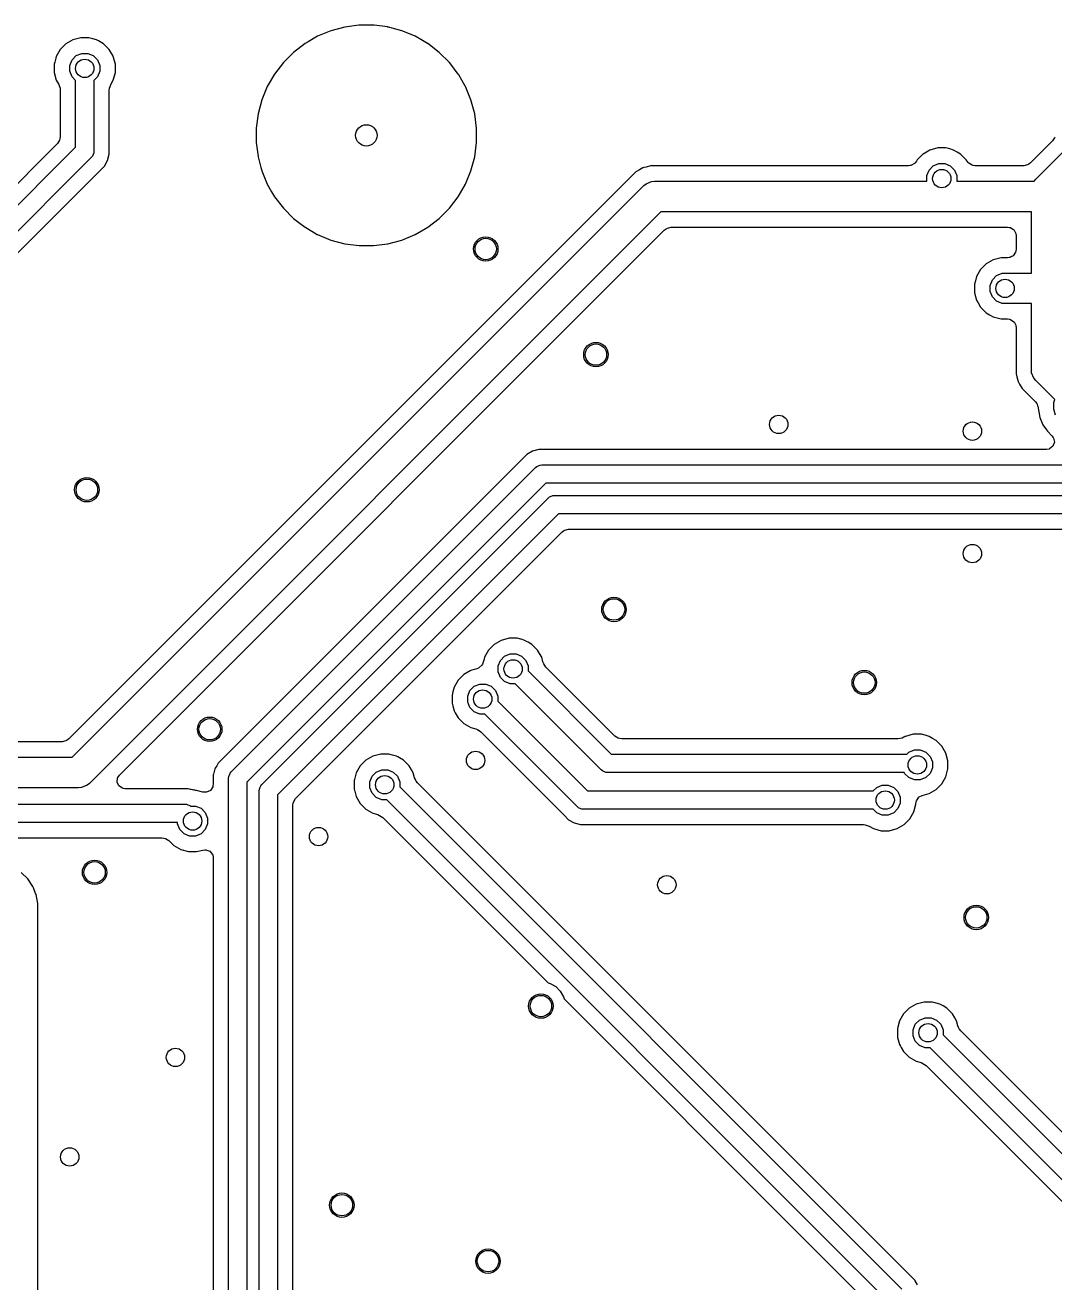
# Model space of a CAD drawing. Header units: inches. Extents: x 0.01 to 5.35, y 0.01 to 3.37.
# Drawn here: x 4.351 to 5.013, y 2.047 to 2.856 of the extents above; entities that cross this region are included whole.
import ezdxf

# ---------------------------------------------------------------- set-up
doc = ezdxf.new("R2010")
doc.units = ezdxf.units.IN
doc.header["$MEASUREMENT"] = 0
doc.layers.add('BLACK', color=250, linetype='CONTINUOUS')

msp = doc.modelspace()

# ---------------------------------------------------------------- linework, layer by layer
at = {"layer": 'BLACK', "linetype": 'CONTINUOUS'}
for p, q in [((4.56539, 2.85553), (4.55646, 2.85436)), ((4.56543, 2.85554), (4.56539, 2.85553)), ((4.56567, 2.85557), (4.56543, 2.85554)), ((4.57496, 2.85557), (4.56567, 2.85557)), ((4.57517, 2.85554), (4.57496, 2.85557)), ((4.57496, 2.85557), (4.57496, 2.85557)), ((4.57524, 2.85553), (4.57517, 2.85554)), ((4.57517, 2.85554), (4.57517, 2.85554)), ((4.58386, 2.8544), (4.57524, 2.85553)), ((4.38662, 2.8475), (4.38161, 2.84616)), ((4.39181, 2.8475), (4.38662, 2.8475)), ((4.39431, 2.84683), (4.39181, 2.8475)), ((4.39181, 2.8475), (4.39181, 2.8475)), ((4.39682, 2.84616), (4.39431, 2.84683)), ((4.5389, 2.8484), (4.53278, 2.84486)), ((4.54748, 2.85195), (4.5389, 2.8484)), ((4.5389, 2.8484), (4.5389, 2.8484)), ((4.5389, 2.8484), (4.5389, 2.8484)), ((4.55646, 2.85436), (4.54748, 2.85195)), ((4.58418, 2.85438), (4.58386, 2.8544)), ((4.58448, 2.85428), (4.58418, 2.85438)), ((4.58547, 2.85401), (4.58448, 2.85428)), ((4.59315, 2.85195), (4.58547, 2.85401)), ((4.58547, 2.85401), (4.58547, 2.85401)), ((4.60125, 2.8486), (4.59315, 2.85195)), ((4.60173, 2.8484), (4.60125, 2.8486)), ((4.60534, 2.84632), (4.60173, 2.8484)), ((4.60173, 2.8484), (4.60173, 2.8484)), ((4.60173, 2.8484), (4.60173, 2.8484)), ((4.60173, 2.8484), (4.60173, 2.8484)), ((4.37344, 2.83989), (4.37085, 2.8354)), ((4.37345, 2.83989), (4.37344, 2.83989)), ((4.37344, 2.83989), (4.37344, 2.83989)), ((4.37711, 2.84356), (4.37345, 2.83989)), ((4.38161, 2.84616), (4.37711, 2.84356)), ((4.37711, 2.84356), (4.37711, 2.84356)), ((4.37711, 2.84356), (4.37711, 2.84356)), ((4.38161, 2.84616), (4.38161, 2.84616)), ((4.39794, 2.84551), (4.39682, 2.84616)), ((4.40131, 2.84356), (4.39794, 2.84551)), ((4.39794, 2.84551), (4.39794, 2.84551)), ((4.39794, 2.84551), (4.39794, 2.84551)), ((4.40498, 2.83989), (4.40131, 2.84356)), ((4.40723, 2.836), (4.40498, 2.83989)), ((4.53085, 2.84375), (4.52348, 2.83809)), ((4.53095, 2.84381), (4.53085, 2.84375)), ((4.53278, 2.84486), (4.53095, 2.84381)), ((4.53095, 2.84381), (4.53095, 2.84381)), ((4.53278, 2.84486), (4.53278, 2.84486)), ((4.60969, 2.8438), (4.60534, 2.84632)), ((4.60534, 2.84632), (4.60534, 2.84632)), ((4.60978, 2.84375), (4.60969, 2.8438)), ((4.60979, 2.84374), (4.60978, 2.84375)), ((4.60984, 2.8437), (4.60979, 2.84374)), ((4.61715, 2.83809), (4.60984, 2.8437)), ((4.36986, 2.83172), (4.36951, 2.83039)), ((4.36951, 2.83039), (4.36951, 2.83039)), ((4.36951, 2.83039), (4.36951, 2.8252)), ((4.37058, 2.83439), (4.36986, 2.83172)), ((4.37085, 2.8354), (4.37058, 2.83439)), ((4.37085, 2.8354), (4.37085, 2.8354)), ((4.37085, 2.8354), (4.37085, 2.8354)), ((4.37085, 2.8354), (4.37085, 2.8354)), ((4.37956, 2.82972), (4.38103, 2.83326)), ((4.38103, 2.83326), (4.38374, 2.83598)), ((4.38374, 2.83598), (4.38729, 2.83745)), ((4.38729, 2.83745), (4.39113, 2.83745)), ((4.39113, 2.83745), (4.39468, 2.83598)), ((4.39468, 2.83598), (4.3974, 2.83326)), ((4.3974, 2.83326), (4.39887, 2.82972)), ((4.40757, 2.8354), (4.40723, 2.836)), ((4.40892, 2.83039), (4.40757, 2.8354)), ((4.40757, 2.8354), (4.40757, 2.8354)), ((4.40892, 2.8252), (4.40892, 2.83039)), ((4.51691, 2.83152), (4.51125, 2.82415)), ((4.52348, 2.83809), (4.51691, 2.83152)), ((4.51691, 2.83152), (4.51691, 2.83152)), ((4.51691, 2.83152), (4.51691, 2.83152)), ((4.52348, 2.83809), (4.52348, 2.83809)), ((4.52348, 2.83809), (4.52348, 2.83809)), ((4.62372, 2.83152), (4.61715, 2.83809)), ((4.61715, 2.83809), (4.61715, 2.83809)), ((4.61715, 2.83809), (4.61715, 2.83809)), ((4.61715, 2.83809), (4.61715, 2.83809)), ((4.62459, 2.83039), (4.62372, 2.83152)), ((4.62372, 2.83152), (4.62372, 2.83152)), ((4.62938, 2.82415), (4.62459, 2.83039)), ((4.62459, 2.83039), (4.62459, 2.83039)), ((4.36951, 2.8252), (4.37085, 2.82019)), ((4.37956, 2.82588), (4.37956, 2.82972)), ((4.38103, 2.82233), (4.37956, 2.82588)), ((4.38331, 2.82005), (4.38103, 2.82233)), ((4.3974, 2.82233), (4.39512, 2.82005)), ((4.39887, 2.82588), (4.3974, 2.82233)), ((4.39887, 2.82972), (4.39887, 2.82588)), ((4.40757, 2.82019), (4.40892, 2.8252)), ((4.51125, 2.82415), (4.5066, 2.8161)), ((4.51125, 2.82415), (4.51125, 2.82415)), ((4.62973, 2.82355), (4.62938, 2.82415)), ((4.63167, 2.82019), (4.62973, 2.82355)), ((4.37085, 2.82019), (4.37085, 2.82019)), ((4.37085, 2.82019), (4.37085, 2.82019)), ((4.37085, 2.82019), (4.37247, 2.81739)), ((4.37247, 2.81739), (4.37296, 2.81621)), ((4.37296, 2.81621), (4.37328, 2.81501)), ((4.37328, 2.81501), (4.37344, 2.81375)), ((4.38331, 2.77709), (4.38331, 2.82005)), ((4.39512, 2.82005), (4.39512, 2.77465)), ((4.40498, 2.81375), (4.40515, 2.81501)), ((4.40515, 2.81501), (4.40547, 2.81621)), ((4.40547, 2.81621), (4.40596, 2.81739)), ((4.40596, 2.81739), (4.40757, 2.82019)), ((4.40757, 2.82019), (4.40757, 2.82019)), ((4.40757, 2.82019), (4.40757, 2.82019)), ((4.5066, 2.8161), (4.50305, 2.80752)), ((4.5066, 2.8161), (4.5066, 2.8161)), ((4.63395, 2.81624), (4.63167, 2.82019)), ((4.63167, 2.82019), (4.63167, 2.82019)), ((4.63399, 2.81617), (4.63395, 2.81624)), ((4.63402, 2.81611), (4.63399, 2.81617)), ((4.63403, 2.81609), (4.63402, 2.81611)), ((4.63758, 2.80752), (4.63403, 2.81609)), ((4.37344, 2.81375), (4.37344, 2.7839)), ((4.40498, 2.78933), (4.40498, 2.81375)), ((4.50305, 2.80752), (4.50194, 2.80339)), ((4.63999, 2.79854), (4.63758, 2.80752)), ((4.50064, 2.79854), (4.49943, 2.78933)), ((4.50194, 2.80339), (4.50064, 2.79854)), ((4.6412, 2.78933), (4.63999, 2.79854)), ((4.37325, 2.78253), (4.37296, 2.78153)), ((4.37344, 2.7839), (4.37325, 2.78253)), ((4.40498, 2.77672), (4.40498, 2.78933)), ((4.49943, 2.78933), (4.49943, 2.78933)), ((4.49943, 2.78933), (4.49943, 2.78004)), ((4.6412, 2.78004), (4.6412, 2.78933)), ((5.0125, 2.78242), (5.01163, 2.78123)), ((5.01285, 2.78307), (5.0125, 2.78242)), ((5.01311, 2.78357), (5.01285, 2.78307)), ((4.37172, 2.77946), (4.04102, 2.44875)), ((4.04318, 2.43696), (4.38331, 2.77709)), ((4.37296, 2.78153), (4.37172, 2.77946)), ((4.39512, 2.77465), (4.395, 2.77349)), ((4.40498, 2.77257), (4.40498, 2.77672)), ((4.49943, 2.78004), (4.49943, 2.78004)), ((4.49943, 2.78004), (4.50062, 2.77102)), ((4.63999, 2.77083), (4.6412, 2.78004)), ((4.93279, 2.77529), (4.9283, 2.7727)), ((4.9378, 2.77663), (4.93279, 2.77529)), ((4.93279, 2.77529), (4.93279, 2.77529)), ((4.94299, 2.77663), (4.9378, 2.77663)), ((4.94549, 2.77596), (4.94299, 2.77663)), ((4.94299, 2.77663), (4.94299, 2.77663)), ((4.948, 2.77529), (4.94549, 2.77596)), ((4.95025, 2.77399), (4.948, 2.77529)), ((4.95249, 2.7727), (4.95025, 2.77399)), ((5.01163, 2.78123), (4.99747, 2.76707)), ((5.00086, 2.75651), (5.02321, 2.77886)), ((4.39339, 2.77047), (4.0498, 2.42688)), ((4.39412, 2.77136), (4.39339, 2.77047)), ((4.395, 2.77349), (4.39412, 2.77136)), ((4.40183, 2.76496), (4.40391, 2.76856)), ((4.40391, 2.76856), (4.40498, 2.77257)), ((4.50062, 2.77102), (4.50064, 2.77083)), ((4.50064, 2.77083), (4.50064, 2.77083)), ((4.50064, 2.77083), (4.50246, 2.76402)), ((4.63758, 2.76185), (4.63999, 2.77083)), ((4.92275, 2.76659), (4.92053, 2.76538)), ((4.92329, 2.7671), (4.92275, 2.76659)), ((4.92414, 2.7682), (4.92329, 2.7671)), ((4.92463, 2.76903), (4.92414, 2.7682)), ((4.92829, 2.7727), (4.92463, 2.76903)), ((4.92463, 2.76903), (4.92463, 2.76903)), ((4.9283, 2.7727), (4.92829, 2.7727)), ((4.92829, 2.7727), (4.92829, 2.7727)), ((4.93493, 2.76511), (4.93847, 2.76658)), ((4.93847, 2.76658), (4.94231, 2.76658)), ((4.94231, 2.76658), (4.94586, 2.76511)), ((4.95616, 2.76903), (4.95249, 2.7727)), ((4.9567, 2.76809), (4.95616, 2.76903)), ((4.9574, 2.76716), (4.9567, 2.76809)), ((4.95768, 2.76687), (4.9574, 2.76716)), ((4.95984, 2.76555), (4.95768, 2.76687)), ((4.99545, 2.76574), (4.99311, 2.76515)), ((4.99636, 2.76624), (4.99545, 2.76574)), ((4.99747, 2.76707), (4.99636, 2.76624)), ((4.05531, 2.41844), (4.40183, 2.76496)), ((4.74358, 2.76121), (4.37904, 2.39667)), ((4.50246, 2.76402), (4.50299, 2.76205)), ((4.50299, 2.76205), (4.50305, 2.76185)), ((4.50305, 2.76185), (4.50305, 2.76185)), ((4.50305, 2.76185), (4.5066, 2.75327)), ((4.63403, 2.75327), (4.63758, 2.76185)), ((4.74394, 2.76142), (4.74358, 2.76121)), ((4.74358, 2.76121), (4.74358, 2.76121)), ((4.74597, 2.76259), (4.74394, 2.76142)), ((4.74807, 2.7638), (4.74597, 2.76259)), ((4.74877, 2.76399), (4.74807, 2.7638)), ((4.74807, 2.7638), (4.74807, 2.7638)), ((4.75016, 2.76436), (4.74877, 2.76399)), ((4.75308, 2.76515), (4.75016, 2.76436)), ((4.75016, 2.76436), (4.75016, 2.76436)), ((4.91898, 2.76515), (4.75308, 2.76515)), ((4.92013, 2.76528), (4.91898, 2.76515)), ((4.92053, 2.76538), (4.92013, 2.76528)), ((4.93074, 2.75885), (4.93221, 2.7624)), ((4.93074, 2.75528), (4.93074, 2.75885)), ((4.93221, 2.7624), (4.93493, 2.76511)), ((4.94586, 2.76511), (4.94858, 2.7624)), ((4.94858, 2.7624), (4.95005, 2.75885)), ((4.95005, 2.75885), (4.95005, 2.75528)), ((4.96055, 2.76534), (4.95984, 2.76555)), ((4.96192, 2.76515), (4.96055, 2.76534)), ((4.99311, 2.76515), (4.96192, 2.76515)), ((4.3812, 2.38488), (4.74872, 2.7524)), ((4.5066, 2.75327), (4.5066, 2.75327)), ((4.5066, 2.75327), (4.5094, 2.74843)), ((4.62938, 2.74522), (4.63403, 2.75327)), ((4.74872, 2.7524), (4.75021, 2.75363)), ((4.75021, 2.75363), (4.75376, 2.7551)), ((4.75021, 2.75363), (4.75021, 2.75363)), ((4.75376, 2.7551), (4.75568, 2.75528)), ((4.75568, 2.75528), (4.93074, 2.75528)), ((4.95005, 2.75528), (4.99985, 2.75528)), ((4.99985, 2.75528), (5.00086, 2.75651)), ((4.5094, 2.74843), (4.5094, 2.74843)), ((4.5094, 2.74843), (4.51125, 2.74522)), ((4.51125, 2.74522), (4.51125, 2.74522)), ((4.51125, 2.74522), (4.51126, 2.74521)), ((4.51126, 2.74521), (4.5113, 2.74516)), ((4.5113, 2.74516), (4.51691, 2.73785)), ((4.62372, 2.73785), (4.62938, 2.74522)), ((4.75975, 2.7356), (4.39224, 2.36808)), ((4.51691, 2.73785), (4.51691, 2.73785)), ((4.51691, 2.73785), (4.51691, 2.73785)), ((4.51691, 2.73785), (4.51691, 2.73785)), ((4.51691, 2.73785), (4.52348, 2.73128)), ((4.61715, 2.73128), (4.62372, 2.73785)), ((4.99797, 2.7356), (4.75975, 2.7356)), ((4.99797, 2.69618), (4.99797, 2.7356)), ((4.52348, 2.73128), (4.52348, 2.73128)), ((4.52348, 2.73128), (4.52348, 2.73128)), ((4.52348, 2.73128), (4.52348, 2.73128)), ((4.52348, 2.73128), (4.52683, 2.7287)), ((4.52683, 2.7287), (4.53085, 2.72562)), ((4.53085, 2.72562), (4.53129, 2.72537)), ((4.53129, 2.72537), (4.5352, 2.72311)), ((4.60173, 2.72097), (4.60978, 2.72562)), ((4.60978, 2.72562), (4.61715, 2.73128)), ((4.76394, 2.72514), (4.76627, 2.72574)), ((4.76627, 2.72574), (4.98253, 2.72574)), ((4.98253, 2.72574), (4.9839, 2.72554)), ((4.9839, 2.72554), (4.98449, 2.72537)), ((4.98449, 2.72537), (4.98545, 2.72475)), ((4.41146, 2.37336), (4.76191, 2.72381)), ((4.5352, 2.72311), (4.5352, 2.72311)), ((4.5352, 2.72311), (4.53876, 2.72105)), ((4.53876, 2.72105), (4.53883, 2.72101)), ((4.53883, 2.72101), (4.53889, 2.72098)), ((4.53889, 2.72098), (4.53891, 2.72097)), ((4.53891, 2.72097), (4.54748, 2.71742)), ((4.54748, 2.71742), (4.55646, 2.71501)), ((4.58417, 2.71501), (4.59315, 2.71742)), ((4.59315, 2.71742), (4.60173, 2.72097)), ((4.76191, 2.72381), (4.76303, 2.72464)), ((4.76303, 2.72464), (4.76394, 2.72514)), ((4.98545, 2.72475), (4.98647, 2.72423)), ((4.98647, 2.72423), (4.98681, 2.72388)), ((4.98681, 2.72388), (4.98681, 2.72388)), ((4.98681, 2.72388), (4.98681, 2.72388)), ((4.98681, 2.72388), (4.98681, 2.72388)), ((4.98681, 2.72388), (4.98685, 2.72383)), ((4.98685, 2.72383), (4.98793, 2.72167)), ((4.98793, 2.72167), (4.988, 2.72137)), ((4.988, 2.72137), (4.98811, 2.72033)), ((4.98811, 2.72033), (4.98811, 2.71163)), ((4.55646, 2.71501), (4.56567, 2.7138)), ((4.56567, 2.7138), (4.56567, 2.7138)), ((4.56567, 2.7138), (4.57496, 2.7138)), ((4.57496, 2.7138), (4.58417, 2.71501)), ((4.57496, 2.7138), (4.57496, 2.7138)), ((4.98774, 2.70966), (4.98625, 2.70735)), ((4.98791, 2.71026), (4.98774, 2.70966)), ((4.98811, 2.71163), (4.98791, 2.71026)), ((4.96898, 2.70211), (4.96531, 2.69844)), ((4.97348, 2.7047), (4.96898, 2.70211)), ((4.96898, 2.70211), (4.96898, 2.70211)), ((4.96898, 2.70211), (4.96898, 2.70211)), ((4.97849, 2.70605), (4.97348, 2.7047)), ((4.97348, 2.7047), (4.97348, 2.7047)), ((4.9827, 2.70605), (4.97849, 2.70605)), ((4.98374, 2.70616), (4.9827, 2.70605)), ((4.98404, 2.70622), (4.98374, 2.70616)), ((4.98437, 2.70639), (4.98404, 2.70622)), ((4.98454, 2.70641), (4.98437, 2.70639)), ((4.98478, 2.70659), (4.98454, 2.70641)), ((4.9862, 2.70731), (4.98478, 2.70659)), ((4.98625, 2.70735), (4.9862, 2.70731)), ((4.96272, 2.69395), (4.96198, 2.69119)), ((4.96531, 2.69844), (4.96272, 2.69395)), ((4.96272, 2.69395), (4.96272, 2.69395)), ((4.96531, 2.69844), (4.96531, 2.69844)), ((4.96531, 2.69844), (4.96531, 2.69844)), ((4.9729, 2.69181), (4.97561, 2.69453)), ((4.97561, 2.69453), (4.97916, 2.696)), ((4.97916, 2.696), (4.98108, 2.69618)), ((4.98108, 2.69618), (4.99797, 2.69618)), ((4.96198, 2.69119), (4.96138, 2.68894)), ((4.96138, 2.68894), (4.96138, 2.68375)), ((4.96198, 2.69119), (4.96198, 2.69119)), ((4.97143, 2.68826), (4.9729, 2.69181)), ((4.97143, 2.68442), (4.97143, 2.68826)), ((4.96138, 2.68375), (4.96167, 2.68264)), ((4.96167, 2.68264), (4.96167, 2.68264)), ((4.96167, 2.68264), (4.96272, 2.67874)), ((4.96272, 2.67874), (4.96372, 2.67701)), ((4.96372, 2.67701), (4.96531, 2.67424)), ((4.9729, 2.68087), (4.97143, 2.68442)), ((4.97561, 2.67816), (4.9729, 2.68087)), ((4.97916, 2.67669), (4.97561, 2.67816)), ((4.98108, 2.6765), (4.97916, 2.67669)), ((4.96531, 2.67424), (4.96898, 2.67057)), ((4.96898, 2.67057), (4.97112, 2.66934)), ((4.97112, 2.66934), (4.97348, 2.66798)), ((4.99797, 2.6765), (4.98108, 2.6765)), ((4.99797, 2.63403), (4.99797, 2.6765)), ((4.97348, 2.66798), (4.97348, 2.66798)), ((4.97348, 2.66798), (4.97849, 2.66664)), ((4.97849, 2.66664), (4.98253, 2.66664)), ((4.98253, 2.66664), (4.9839, 2.66644)), ((4.9839, 2.66644), (4.98449, 2.66627)), ((4.98449, 2.66627), (4.98681, 2.66478)), ((4.98681, 2.66478), (4.98685, 2.66473)), ((4.98685, 2.66473), (4.98793, 2.66257)), ((4.98793, 2.66257), (4.988, 2.66227)), ((4.988, 2.66227), (4.98811, 2.66123)), ((4.98811, 2.66123), (4.98811, 2.63144)), ((4.98811, 2.63144), (4.98863, 2.62951)), ((4.98863, 2.62951), (4.98945, 2.62643)), ((4.99816, 2.63211), (4.99797, 2.63403)), ((4.99963, 2.62856), (4.99816, 2.63211)), ((5.00086, 2.62707), (4.99963, 2.62856)), ((4.99963, 2.62856), (4.99963, 2.62856)), ((4.98945, 2.62643), (4.9904, 2.62479)), ((4.9904, 2.62479), (4.9904, 2.62479)), ((4.9904, 2.62479), (4.99205, 2.62193)), ((4.99205, 2.62193), (4.99205, 2.62193)), ((4.99205, 2.62193), (5.00062, 2.61336)), ((5.01307, 2.61485), (5.00086, 2.62707)), ((5.00062, 2.61336), (5.00145, 2.61225)), ((5.00145, 2.61225), (5.00161, 2.61195)), ((5.01254, 2.61285), (5.01307, 2.61485)), ((5.01254, 2.60874), (5.01254, 2.61285)), ((5.00161, 2.61195), (5.00193, 2.61051)), ((5.00193, 2.61051), (5.00209, 2.61054)), ((5.00209, 2.61054), (5.00353, 2.60333)), ((5.0136, 2.60477), (5.01254, 2.60874)), ((5.00353, 2.60333), (5.00353, 2.60333)), ((5.00353, 2.60333), (5.00353, 2.60333)), ((5.00353, 2.60333), (5.00546, 2.59867)), ((5.00546, 2.59867), (5.00546, 2.59867)), ((5.00546, 2.59867), (5.0077, 2.59531)), ((5.0077, 2.59531), (5.00826, 2.59447)), ((5.00826, 2.59447), (5.00826, 2.59447)), ((5.00826, 2.59447), (5.01116, 2.59157)), ((5.01116, 2.59157), (5.012, 2.59045)), ((5.012, 2.59045), (5.01221, 2.59006)), ((5.01221, 2.59006), (5.0128, 2.58738)), ((4.67714, 2.58166), (4.67354, 2.57959)), ((4.68115, 2.58274), (4.67714, 2.58166)), ((4.67714, 2.58166), (4.67714, 2.58166)), ((5.00764, 2.58274), (4.68115, 2.58274)), ((5.00935, 2.58304), (5.00764, 2.58274)), ((5.00963, 2.58315), (5.00935, 2.58304)), ((5.01183, 2.5848), (5.00963, 2.58315)), ((5.0128, 2.58738), (5.01183, 2.5848)), ((4.67354, 2.57959), (4.47502, 2.38106)), ((4.67354, 2.57959), (4.67354, 2.57959)), ((4.67354, 2.57959), (4.67354, 2.57959)), ((4.67905, 2.57114), (4.67994, 2.57188)), ((4.67994, 2.57188), (4.68137, 2.57247)), ((4.68137, 2.57247), (4.68207, 2.57276)), ((4.68207, 2.57276), (4.68322, 2.57287)), ((4.68322, 2.57287), (5.042, 2.57287)), ((4.48346, 2.37556), (4.67905, 2.57114)), ((4.68567, 2.56106), (4.49354, 2.36894)), ((5.04444, 2.56106), (4.68567, 2.56106)), ((4.50315, 2.3674), (4.6872, 2.55146)), ((4.6872, 2.55146), (4.6881, 2.55219)), ((4.6881, 2.55219), (4.6899, 2.55294)), ((4.6899, 2.55294), (4.69023, 2.55308)), ((4.69023, 2.55308), (4.69138, 2.55319)), ((4.69138, 2.55319), (5.05015, 2.55319)), ((4.69382, 2.54138), (4.51323, 2.36078)), ((5.0526, 2.54138), (4.69382, 2.54138)), ((4.698, 2.53092), (4.70034, 2.53152)), ((4.70034, 2.53152), (5.05467, 2.53152)), ((4.59127, 2.42488), (4.69598, 2.52959)), ((4.69598, 2.52959), (4.6971, 2.53042)), ((4.6971, 2.53042), (4.698, 2.53092)), ((4.65709, 2.46001), (4.6526, 2.45742)), ((4.6621, 2.46136), (4.65709, 2.46001)), ((4.65709, 2.46001), (4.65709, 2.46001)), ((4.66729, 2.46136), (4.6621, 2.46136)), ((4.66965, 2.46072), (4.66729, 2.46136)), ((4.66729, 2.46136), (4.66729, 2.46136)), ((4.6698, 2.46068), (4.66965, 2.46072)), ((4.6723, 2.46001), (4.6698, 2.46068)), ((4.67381, 2.45914), (4.6723, 2.46001)), ((4.67433, 2.45884), (4.67381, 2.45914)), ((4.6768, 2.45742), (4.67433, 2.45884)), ((4.64893, 2.45375), (4.64634, 2.44926)), ((4.6526, 2.45742), (4.64893, 2.45375)), ((4.64893, 2.45375), (4.64893, 2.45375)), ((4.64893, 2.45375), (4.64893, 2.45375)), ((4.6526, 2.45742), (4.6526, 2.45742)), ((4.6526, 2.45742), (4.6526, 2.45742)), ((4.65923, 2.44983), (4.66278, 2.4513)), ((4.66278, 2.4513), (4.66662, 2.4513)), ((4.66662, 2.4513), (4.67017, 2.44983)), ((4.68047, 2.45375), (4.6768, 2.45742)), ((4.68166, 2.45167), (4.68047, 2.45375)), ((4.68306, 2.44926), (4.68166, 2.45167)), ((4.64268, 2.44227), (4.64232, 2.44208)), ((4.64451, 2.44402), (4.64268, 2.44227)), ((4.6449, 2.44465), (4.64451, 2.44402)), ((4.64544, 2.44593), (4.6449, 2.44465)), ((4.64598, 2.44792), (4.64544, 2.44593)), ((4.64634, 2.44926), (4.64598, 2.44792)), ((4.64634, 2.44926), (4.64634, 2.44926)), ((4.64634, 2.44926), (4.64634, 2.44926)), ((4.65504, 2.44357), (4.65651, 2.44712)), ((4.65504, 2.43973), (4.65504, 2.44357)), ((4.65651, 2.44712), (4.65923, 2.44983)), ((4.67017, 2.44983), (4.67288, 2.44712)), ((4.67288, 2.44712), (4.67435, 2.44357)), ((4.67435, 2.44357), (4.67435, 2.44035)), ((4.6839, 2.44613), (4.68306, 2.44926)), ((4.68438, 2.44495), (4.6839, 2.44613)), ((4.68501, 2.44388), (4.68438, 2.44495)), ((4.68578, 2.44287), (4.68501, 2.44388)), ((4.73021, 2.39843), (4.68578, 2.44287)), ((4.62935, 2.43438), (4.62676, 2.42989)), ((4.63302, 2.43805), (4.62935, 2.43438)), ((4.62935, 2.43438), (4.62935, 2.43438)), ((4.63696, 2.44032), (4.63302, 2.43805)), ((4.63302, 2.43805), (4.63302, 2.43805)), ((4.63748, 2.44073), (4.63696, 2.44032)), ((4.63813, 2.44081), (4.63748, 2.44073)), ((4.63975, 2.44124), (4.63813, 2.44081)), ((4.64125, 2.44165), (4.63975, 2.44124)), ((4.63975, 2.44124), (4.63975, 2.44124)), ((4.64232, 2.44208), (4.64125, 2.44165)), ((4.65651, 2.43618), (4.65504, 2.43973)), ((4.65923, 2.43347), (4.65651, 2.43618)), ((4.67435, 2.44035), (4.72785, 2.38685)), ((4.62594, 2.42685), (4.62541, 2.42488)), ((4.62596, 2.42691), (4.62594, 2.42685)), ((4.62676, 2.42989), (4.62596, 2.42691)), ((4.62596, 2.42691), (4.62596, 2.42691)), ((4.62676, 2.42989), (4.62676, 2.42989)), ((4.63546, 2.4242), (4.63693, 2.42775)), ((4.63693, 2.42775), (4.63965, 2.43047)), ((4.63965, 2.43047), (4.6432, 2.43194)), ((4.6432, 2.43194), (4.64704, 2.43194)), ((4.64704, 2.43194), (4.65059, 2.43047)), ((4.65059, 2.43047), (4.6533, 2.42775)), ((4.6533, 2.42775), (4.65477, 2.4242)), ((4.66278, 2.432), (4.65923, 2.43347)), ((4.666, 2.432), (4.66278, 2.432)), ((4.72123, 2.37677), (4.666, 2.432)), ((4.53615, 2.36976), (4.59127, 2.42488)), ((4.62541, 2.42488), (4.62541, 2.42462)), ((4.62541, 2.42462), (4.62541, 2.41969)), ((4.62541, 2.41969), (4.62587, 2.41799)), ((4.62587, 2.41799), (4.62587, 2.41799)), ((4.62587, 2.41799), (4.62587, 2.41799)), ((4.62587, 2.41799), (4.62676, 2.41468)), ((4.63546, 2.42036), (4.63546, 2.4242)), ((4.63693, 2.41682), (4.63546, 2.42036)), ((4.65477, 2.4242), (4.65477, 2.42098)), ((4.65477, 2.42098), (4.71252, 2.36323)), ((4.62676, 2.41468), (4.62747, 2.41344)), ((4.62747, 2.41344), (4.62935, 2.41018)), ((4.62935, 2.41018), (4.63302, 2.40652)), ((4.63965, 2.4141), (4.63693, 2.41682)), ((4.6432, 2.41263), (4.63965, 2.4141)), ((4.64642, 2.41263), (4.6432, 2.41263)), ((4.7059, 2.35315), (4.64642, 2.41263)), ((4.63302, 2.40652), (4.63751, 2.40392)), ((4.63751, 2.40392), (4.63751, 2.40392)), ((4.63751, 2.40392), (4.63751, 2.40392)), ((4.63751, 2.40392), (4.64064, 2.40308)), ((4.64064, 2.40308), (4.64182, 2.4026)), ((4.64182, 2.4026), (4.64269, 2.40209)), ((4.64269, 2.40209), (4.64289, 2.40198)), ((4.64289, 2.40198), (4.6439, 2.4012)), ((4.37468, 2.39474), (3.79774, 2.39474)), ((4.37702, 2.39534), (4.37468, 2.39474)), ((4.37793, 2.39584), (4.37702, 2.39534)), ((4.37904, 2.39667), (4.37793, 2.39584)), ((4.6439, 2.4012), (4.69746, 2.34764)), ((4.73229, 2.3972), (4.73021, 2.39843)), ((4.73328, 2.39691), (4.73229, 2.3972)), ((4.73466, 2.39671), (4.73328, 2.39691)), ((4.91233, 2.39671), (4.73466, 2.39671)), ((4.9136, 2.39688), (4.91233, 2.39671)), ((4.9148, 2.3972), (4.9136, 2.39688)), ((4.91597, 2.39769), (4.9148, 2.3972)), ((4.91638, 2.39792), (4.91597, 2.39769)), ((4.91639, 2.39792), (4.91638, 2.39792)), ((4.91638, 2.39792), (4.91638, 2.39792)), ((4.91671, 2.39811), (4.91639, 2.39792)), ((4.91704, 2.3983), (4.91671, 2.39811)), ((4.92205, 2.39965), (4.91704, 2.3983)), ((4.91704, 2.3983), (4.91704, 2.3983)), ((4.92724, 2.39965), (4.92205, 2.39965)), ((4.92975, 2.39897), (4.92724, 2.39965)), ((4.92724, 2.39965), (4.92724, 2.39965)), ((4.93225, 2.3983), (4.92975, 2.39897)), ((4.9345, 2.39701), (4.93225, 2.3983)), ((4.93674, 2.39571), (4.9345, 2.39701)), ((4.94041, 2.39204), (4.93674, 2.39571)), ((4.57953, 2.38687), (4.57452, 2.38553)), ((4.58472, 2.38687), (4.57953, 2.38687)), ((4.58717, 2.38621), (4.58472, 2.38687)), ((4.58472, 2.38687), (4.58472, 2.38687)), ((4.58973, 2.38553), (4.58717, 2.38621)), ((4.72785, 2.38685), (4.9179, 2.38685)), ((4.9179, 2.38685), (4.91918, 2.38812)), ((4.91918, 2.38812), (4.92273, 2.38959)), ((4.92273, 2.38959), (4.92657, 2.38959)), ((4.92657, 2.38959), (4.93011, 2.38812)), ((4.93011, 2.38812), (4.93283, 2.38541)), ((4.94301, 2.38755), (4.94041, 2.39204)), ((4.94435, 2.38254), (4.94301, 2.38755)), ((3.99551, 2.38488), (4.3812, 2.38488)), ((4.47294, 2.37747), (4.4727, 2.37655)), ((4.47317, 2.37786), (4.47294, 2.37747)), ((4.47408, 2.37944), (4.47317, 2.37786)), ((4.47502, 2.38106), (4.47408, 2.37944)), ((4.56636, 2.37926), (4.56376, 2.37477)), ((4.57003, 2.38293), (4.56636, 2.37926)), ((4.56636, 2.37926), (4.56636, 2.37926)), ((4.56636, 2.37926), (4.56636, 2.37926)), ((4.57452, 2.38553), (4.57003, 2.38293)), ((4.57003, 2.38293), (4.57003, 2.38293)), ((4.57003, 2.38293), (4.57003, 2.38293)), ((4.57452, 2.38553), (4.57452, 2.38553)), ((4.59045, 2.38511), (4.58973, 2.38553)), ((4.5917, 2.38439), (4.59045, 2.38511)), ((4.59422, 2.38293), (4.5917, 2.38439)), ((4.5917, 2.38439), (4.5917, 2.38439)), ((4.5917, 2.38439), (4.5917, 2.38439)), ((4.59789, 2.37926), (4.59422, 2.38293)), ((4.59422, 2.38293), (4.59422, 2.38293)), ((4.59422, 2.38293), (4.59422, 2.38293)), ((4.59936, 2.37673), (4.59789, 2.37926)), ((4.93283, 2.38541), (4.9343, 2.38186)), ((4.9343, 2.37802), (4.93283, 2.37447)), ((4.9343, 2.38186), (4.9343, 2.37802)), ((4.94435, 2.37735), (4.94435, 2.38254)), ((4.40996, 2.36894), (4.41035, 2.37166)), ((4.41035, 2.37166), (4.41047, 2.37194)), ((4.41047, 2.37194), (4.41146, 2.37336)), ((4.47203, 2.37405), (4.47187, 2.37346)), ((4.47187, 2.37346), (4.47187, 2.36775)), ((4.4727, 2.37655), (4.47203, 2.37405)), ((4.47203, 2.37405), (4.47203, 2.37405)), ((4.48173, 2.37138), (4.48185, 2.37253)), ((4.48173, 1.63564), (4.48173, 2.37138)), ((4.48185, 2.37253), (4.48243, 2.37394)), ((4.48243, 2.37394), (4.48273, 2.37466)), ((4.48273, 2.37466), (4.48346, 2.37556)), ((4.52481, 2.35842), (4.53615, 2.36976)), ((4.56247, 2.36994), (4.56242, 2.36976)), ((4.56242, 2.36976), (4.56242, 2.36457)), ((4.56262, 2.37049), (4.56247, 2.36994)), ((4.56263, 2.37055), (4.56262, 2.37049)), ((4.56376, 2.37477), (4.56263, 2.37055)), ((4.56376, 2.37477), (4.56376, 2.37477)), ((4.56376, 2.37477), (4.56376, 2.37477)), ((4.56376, 2.37477), (4.56376, 2.37477)), ((4.57247, 2.36909), (4.57394, 2.37263)), ((4.57394, 2.37263), (4.57666, 2.37535)), ((4.57666, 2.37535), (4.58021, 2.37682)), ((4.58021, 2.37682), (4.58405, 2.37682)), ((4.58405, 2.37682), (4.58759, 2.37535)), ((4.58759, 2.37535), (4.59031, 2.37263)), ((4.59031, 2.37263), (4.59178, 2.36909)), ((4.60049, 2.37477), (4.59936, 2.37673)), ((4.60133, 2.37164), (4.60049, 2.37477)), ((4.60181, 2.37047), (4.60133, 2.37164)), ((4.60212, 2.36994), (4.60181, 2.37047)), ((4.60243, 2.36939), (4.60212, 2.36994)), ((4.60321, 2.36838), (4.60243, 2.36939)), ((4.72212, 2.37603), (4.72123, 2.37677)), ((4.72343, 2.37549), (4.72212, 2.37603)), ((4.72425, 2.37515), (4.72343, 2.37549)), ((4.7254, 2.37504), (4.72425, 2.37515)), ((4.91623, 2.37504), (4.7254, 2.37504)), ((4.91646, 2.37447), (4.91623, 2.37504)), ((4.91918, 2.37176), (4.91646, 2.37447)), ((4.92273, 2.37029), (4.91918, 2.37176)), ((4.92657, 2.37029), (4.92273, 2.37029)), ((4.93011, 2.37176), (4.92657, 2.37029)), ((4.93283, 2.37447), (4.93011, 2.37176)), ((4.94041, 2.36784), (4.94301, 2.37234)), ((4.94301, 2.37234), (4.94435, 2.37735)), ((4.38528, 2.3652), (3.99551, 2.3652)), ((4.3872, 2.36539), (4.38528, 2.3652)), ((4.39074, 2.36686), (4.3872, 2.36539)), ((4.39224, 2.36808), (4.39074, 2.36686)), ((4.39074, 2.36686), (4.39074, 2.36686)), ((4.4111, 2.36644), (4.40996, 2.36894)), ((4.41341, 2.36495), (4.4111, 2.36644)), ((4.41384, 2.36482), (4.41341, 2.36495)), ((4.41522, 2.36463), (4.41384, 2.36482)), ((4.45562, 2.36463), (4.41522, 2.36463)), ((4.45731, 2.36417), (4.45562, 2.36463)), ((4.45562, 2.36463), (4.45562, 2.36463)), ((4.45562, 2.36463), (4.45562, 2.36463)), ((4.4576, 2.3641), (4.45731, 2.36417)), ((4.45731, 2.36417), (4.45731, 2.36417)), ((4.45866, 2.36381), (4.4576, 2.3641)), ((4.45928, 2.36369), (4.45866, 2.36381)), ((4.45991, 2.3636), (4.45928, 2.36369)), ((4.46055, 2.36356), (4.45991, 2.3636)), ((4.46114, 2.36356), (4.46055, 2.36356)), ((4.46524, 2.36246), (4.46114, 2.36356)), ((4.46114, 2.36356), (4.46114, 2.36356)), ((4.46114, 2.36356), (4.46114, 2.36356)), ((4.4672, 2.36235), (4.46524, 2.36246)), ((4.46753, 2.36239), (4.4672, 2.36235)), ((4.47003, 2.36354), (4.46753, 2.36239)), ((4.47152, 2.36585), (4.47003, 2.36354)), ((4.47167, 2.36638), (4.47152, 2.36585)), ((4.47187, 2.36775), (4.47167, 2.36638)), ((4.49354, 2.36894), (4.49354, 1.63319)), ((4.50142, 2.36323), (4.50153, 2.36438)), ((4.50142, 1.62749), (4.50142, 2.36323)), ((4.50153, 2.36438), (4.50204, 2.3656)), ((4.50204, 2.3656), (4.50241, 2.36651)), ((4.50241, 2.36651), (4.50315, 2.3674)), ((4.56242, 2.36457), (4.56269, 2.36356)), ((4.56269, 2.36356), (4.56282, 2.36308)), ((4.56282, 2.36308), (4.56282, 2.36308)), ((4.56282, 2.36308), (4.56376, 2.35956)), ((4.57247, 2.36525), (4.57247, 2.36909)), ((4.57394, 2.3617), (4.57247, 2.36525)), ((4.57666, 2.35898), (4.57394, 2.3617)), ((4.59178, 2.36909), (4.59178, 2.36586)), ((4.59178, 2.36586), (4.91472, 2.04292)), ((4.72039, 2.2512), (4.60321, 2.36838)), ((4.71252, 2.36323), (4.89623, 2.36323)), ((4.89623, 2.36323), (4.89851, 2.36551)), ((4.89851, 2.36551), (4.90206, 2.36698)), ((4.90206, 2.36698), (4.9059, 2.36698)), ((4.9059, 2.36698), (4.90944, 2.36551)), ((4.90944, 2.36551), (4.91216, 2.36279)), ((4.91216, 2.36279), (4.91363, 2.35924)), ((4.92774, 2.36037), (4.93225, 2.36158)), ((4.93225, 2.36158), (4.93674, 2.36417)), ((4.93674, 2.36417), (4.94041, 2.36784)), ((3.73902, 2.35476), (4.45354, 2.35476)), ((4.45354, 2.35476), (4.4547, 2.35465)), ((4.4547, 2.35465), (4.45558, 2.35429)), ((4.45558, 2.35429), (4.45682, 2.35377)), ((4.45682, 2.35377), (4.45714, 2.35351)), ((4.45714, 2.35351), (4.46046, 2.35351)), ((4.46046, 2.35351), (4.46401, 2.35204)), ((4.51323, 2.36078), (4.51323, 1.62504)), ((4.52309, 2.35397), (4.52329, 2.35535)), ((4.52309, 1.62712), (4.52309, 2.35397)), ((4.52329, 2.35535), (4.5233, 2.35539)), ((4.5233, 2.35539), (4.52358, 2.35634)), ((4.52358, 2.35634), (4.52481, 2.35842)), ((4.56376, 2.35956), (4.5646, 2.35812)), ((4.5646, 2.35812), (4.5646, 2.35812)), ((4.5646, 2.35812), (4.5646, 2.35812)), ((4.5646, 2.35812), (4.56636, 2.35507)), ((4.56636, 2.35507), (4.57003, 2.3514)), ((4.58021, 2.35751), (4.57666, 2.35898)), ((4.58343, 2.35751), (4.58021, 2.35751)), ((4.90464, 2.0363), (4.58343, 2.35751)), ((4.91363, 2.3554), (4.91216, 2.35185)), ((4.91363, 2.35924), (4.91363, 2.3554)), ((4.92234, 2.34972), (4.92368, 2.35473)), ((4.92368, 2.35483), (4.92388, 2.35621)), ((4.92368, 2.35473), (4.92368, 2.35483)), ((4.92388, 2.35621), (4.92404, 2.35675)), ((4.92404, 2.35675), (4.92405, 2.3568)), ((4.92405, 2.3568), (4.92554, 2.35911)), ((4.92554, 2.35911), (4.9258, 2.35934)), ((4.9258, 2.35934), (4.92774, 2.36037)), ((4.46401, 2.35204), (4.46673, 2.34933)), ((4.46673, 2.34933), (4.4682, 2.34578)), ((4.4682, 2.34578), (4.4682, 2.34194)), ((4.57003, 2.3514), (4.57452, 2.3488)), ((4.57452, 2.3488), (4.57452, 2.3488)), ((4.57452, 2.3488), (4.57452, 2.3488)), ((4.57452, 2.3488), (4.57765, 2.34797)), ((4.57765, 2.34797), (4.57882, 2.34748)), ((4.57882, 2.34748), (4.5799, 2.34686)), ((4.5799, 2.34686), (4.58091, 2.34608)), ((4.58091, 2.34608), (4.68722, 2.23977)), ((4.69746, 2.34764), (4.69746, 2.34764)), ((4.69746, 2.34764), (4.7004, 2.34471)), ((4.7068, 2.35241), (4.7059, 2.35315)), ((4.7083, 2.35179), (4.7068, 2.35241)), ((4.70893, 2.35153), (4.7083, 2.35179)), ((4.71008, 2.35142), (4.70893, 2.35153)), ((4.89623, 2.35142), (4.71008, 2.35142)), ((4.89851, 2.34914), (4.89623, 2.35142)), ((4.90206, 2.34767), (4.89851, 2.34914)), ((4.9059, 2.34767), (4.90206, 2.34767)), ((4.90944, 2.34914), (4.9059, 2.34767)), ((4.91216, 2.35185), (4.90944, 2.34914)), ((4.91608, 2.34156), (4.91974, 2.34522)), ((4.91974, 2.34522), (4.92234, 2.34972)), ((4.44889, 2.34295), (3.74146, 2.34295)), ((4.44889, 2.34194), (4.44889, 2.34295)), ((4.45036, 2.33839), (4.44889, 2.34194)), ((4.45308, 2.33567), (4.45036, 2.33839)), ((4.46673, 2.33839), (4.46401, 2.33567)), ((4.4682, 2.34194), (4.46673, 2.33839)), ((4.7004, 2.34471), (4.70399, 2.34263)), ((4.70399, 2.34263), (4.708, 2.34156)), ((4.708, 2.34156), (4.88993, 2.34156)), ((4.88993, 2.34156), (4.89119, 2.34139)), ((4.89119, 2.34139), (4.89239, 2.34107)), ((4.89239, 2.34107), (4.89357, 2.34058)), ((4.89357, 2.34058), (4.89637, 2.33896)), ((4.89637, 2.33896), (4.90138, 2.33762)), ((4.90138, 2.33762), (4.90138, 2.33762)), ((4.90138, 2.33762), (4.90657, 2.33762)), ((4.90657, 2.33762), (4.91158, 2.33896)), ((4.90657, 2.33762), (4.90657, 2.33762)), ((4.91158, 2.33896), (4.91608, 2.34156)), ((3.74798, 2.33309), (4.43872, 2.33309)), ((4.43872, 2.33309), (4.4401, 2.33289)), ((4.4401, 2.33289), (4.44109, 2.3326)), ((4.44109, 2.3326), (4.44317, 2.33137)), ((4.44317, 2.33137), (4.44644, 2.32809)), ((4.45662, 2.3342), (4.45308, 2.33567)), ((4.46046, 2.3342), (4.45662, 2.3342)), ((4.46401, 2.33567), (4.46046, 2.3342)), ((4.44644, 2.32809), (4.45094, 2.3255)), ((4.45094, 2.3255), (4.45595, 2.32415)), ((4.45595, 2.32415), (4.45595, 2.32415)), ((4.45595, 2.32415), (4.46114, 2.32415)), ((4.46114, 2.32415), (4.46505, 2.3252)), ((4.46114, 2.32415), (4.46114, 2.32415)), ((4.46505, 2.3252), (4.46643, 2.32537)), ((4.46643, 2.32537), (4.46697, 2.32535)), ((4.46697, 2.32535), (4.46959, 2.32452)), ((4.46959, 2.32452), (4.47134, 2.32239)), ((4.47134, 2.32239), (4.47148, 2.32209)), ((4.47148, 2.32209), (4.47187, 2.32016)), ((4.47187, 2.32016), (4.47187, 1.64245)), ((4.35249, 2.30669), (4.34838, 2.31081)), ((4.35573, 2.30185), (4.35249, 2.30669)), ((4.35249, 2.30669), (4.35249, 2.30669)), ((4.35249, 2.30669), (4.35249, 2.30669)), ((4.35615, 2.30084), (4.35573, 2.30185)), ((4.35573, 2.30185), (4.35573, 2.30185)), ((4.35573, 2.30185), (4.35573, 2.30185)), ((4.35762, 2.29729), (4.35615, 2.30084)), ((4.35786, 2.2967), (4.35762, 2.29729)), ((4.35795, 2.29652), (4.35786, 2.2967)), ((4.35909, 2.29077), (4.35795, 2.29652)), ((4.35909, 1.67465), (4.35909, 2.29077)), ((4.72352, 2.24807), (4.72039, 2.2512)), ((4.92001, 2.05158), (4.72352, 2.24807)), ((4.68722, 2.23977), (4.68857, 2.23941)), ((4.68857, 2.23941), (4.69213, 2.23735)), ((4.69213, 2.23735), (4.69504, 2.23445)), ((4.69504, 2.23445), (4.69709, 2.23088)), ((4.69709, 2.23088), (4.69745, 2.22954)), ((4.69745, 2.22954), (4.73693, 2.19007)), ((4.92393, 2.22608), (4.91944, 2.22348)), ((4.92894, 2.22742), (4.92393, 2.22608)), ((4.92393, 2.22608), (4.92393, 2.22608)), ((4.93413, 2.22742), (4.92894, 2.22742)), ((4.93536, 2.22709), (4.93413, 2.22742)), ((4.93413, 2.22742), (4.93413, 2.22742)), ((4.93914, 2.22608), (4.93536, 2.22709)), ((4.93536, 2.22709), (4.93536, 2.22709)), ((4.94036, 2.22538), (4.93914, 2.22608)), ((4.94116, 2.22492), (4.94036, 2.22538)), ((4.94363, 2.22348), (4.94116, 2.22492)), ((4.91577, 2.21982), (4.91317, 2.21532)), ((4.91944, 2.22348), (4.91577, 2.21982)), ((4.91577, 2.21982), (4.91577, 2.21982)), ((4.91577, 2.21982), (4.91577, 2.21982)), ((4.91944, 2.22348), (4.91944, 2.22348)), ((4.91944, 2.22348), (4.91944, 2.22348)), ((4.92335, 2.21318), (4.92607, 2.2159)), ((4.92607, 2.2159), (4.92962, 2.21737)), ((4.92962, 2.21737), (4.93346, 2.21737)), ((4.93346, 2.21737), (4.937, 2.2159)), ((4.937, 2.2159), (4.93972, 2.21318)), ((4.9473, 2.21982), (4.94363, 2.22348)), ((4.94871, 2.21738), (4.9473, 2.21982)), ((4.9499, 2.21532), (4.94871, 2.21738)), ((4.91212, 2.21138), (4.91183, 2.21031)), ((4.91183, 2.21031), (4.91183, 2.21031)), ((4.91183, 2.21031), (4.91183, 2.20512)), ((4.91317, 2.21532), (4.91212, 2.21138)), ((4.91317, 2.21532), (4.91317, 2.21532)), ((4.91317, 2.21532), (4.91317, 2.21532)), ((4.91317, 2.21532), (4.91317, 2.21532)), ((4.91317, 2.21532), (4.91317, 2.21532)), ((4.92188, 2.20964), (4.92335, 2.21318)), ((4.92188, 2.2058), (4.92188, 2.20964)), ((4.93972, 2.21318), (4.94119, 2.20964)), ((4.94119, 2.20964), (4.94119, 2.20641)), ((4.95074, 2.2122), (4.9499, 2.21532)), ((4.95122, 2.21102), (4.95074, 2.2122)), ((4.95163, 2.21031), (4.95122, 2.21102)), ((4.95184, 2.20994), (4.95163, 2.21031)), ((4.95262, 2.20893), (4.95184, 2.20994)), ((5.1017, 2.05985), (4.95262, 2.20893)), ((4.91183, 2.20512), (4.91194, 2.20473)), ((4.91194, 2.20473), (4.91235, 2.20317)), ((4.91235, 2.20317), (4.91236, 2.20317)), ((4.91236, 2.20317), (4.91317, 2.20011)), ((4.91317, 2.20011), (4.91317, 2.20011)), ((4.91317, 2.20011), (4.91317, 2.20011)), ((4.91317, 2.20011), (4.91317, 2.20011)), ((4.91317, 2.20011), (4.91378, 2.19906)), ((4.92335, 2.20225), (4.92188, 2.2058)), ((4.92607, 2.19953), (4.92335, 2.20225)), ((4.94119, 2.20641), (5.09934, 2.04827)), ((4.91378, 2.19906), (4.91431, 2.19814)), ((4.91431, 2.19814), (4.91577, 2.19562)), ((4.91577, 2.19562), (4.91944, 2.19195)), ((4.91944, 2.19195), (4.92393, 2.18935)), ((4.92962, 2.19806), (4.92607, 2.19953)), ((4.93284, 2.19806), (4.92962, 2.19806)), ((5.09271, 2.03819), (4.93284, 2.19806)), ((4.73693, 2.19007), (4.81506, 2.11193)), ((4.92393, 2.18935), (4.92393, 2.18935)), ((4.92393, 2.18935), (4.92393, 2.18935)), ((4.92393, 2.18935), (4.92706, 2.18852)), ((4.92706, 2.18852), (4.92823, 2.18803)), ((4.92823, 2.18803), (4.92931, 2.18741)), ((4.92931, 2.18741), (4.93032, 2.18663)), ((4.93032, 2.18663), (5.08721, 2.02974)), ((4.81506, 2.11193), (4.89285, 2.03414)), ((4.92317, 2.04842), (4.92001, 2.05158)), ((4.92001, 2.05158), (4.92001, 2.05158)), ((4.92318, 2.04841), (4.92317, 2.04842)), ((4.92323, 2.0483), (4.92318, 2.04841)), ((4.92482, 2.04556), (4.92323, 2.0483))]:
    msp.add_line(p, q, dxfattribs=at)
at = {"layer": 'BLACK'}
for centre, radius in [((4.38921, 2.8278), 0.00591), ((4.57031, 2.78469), 0.00689), ((4.57031, 2.78469), 0.00689), ((4.94039, 2.75693), 0.00591), ((4.64709, 2.71165), 0.00787), ((4.98108, 2.68634), 0.00591), ((4.71795, 2.64374), 0.00787), ((4.83554, 2.59886), 0.00591), ((4.96008, 2.59453), 0.00591), ((4.39054, 2.55686), 0.00787), ((4.96008, 2.51579), 0.00591), ((4.72954, 2.47986), 0.00787), ((4.6647, 2.44165), 0.00591), ((4.89054, 2.43286), 0.00787), ((4.64512, 2.42228), 0.00591), ((4.46954, 2.40286), 0.00787), ((4.64054, 2.38286), 0.00591), ((4.92465, 2.37994), 0.00591), ((4.58213, 2.36717), 0.00591), ((4.90398, 2.35732), 0.00591), ((4.45854, 2.34386), 0.00591), ((4.53954, 2.33386), 0.00591), ((4.39554, 2.31086), 0.00787), ((4.76354, 2.30286), 0.00591), ((4.96254, 2.28186), 0.00787), ((4.68254, 2.22486), 0.00787), ((4.93154, 2.20772), 0.00591), ((4.44754, 2.19186), 0.00591), ((4.37954, 2.12786), 0.00591), ((4.55454, 2.09686), 0.00787), ((4.64854, 2.06086), 0.00787)]:
    msp.add_circle(centre, radius, dxfattribs=at)
at = {"layer": 'WHITE'}
for centre, radius in [((4.38921, 2.8278), 0.00591), ((4.94039, 2.75693), 0.00591), ((4.64709, 2.71165), 0.00689), ((4.98108, 2.68634), 0.00591), ((4.71795, 2.64374), 0.00689), ((4.83554, 2.59886), 0.00591), ((4.96008, 2.59453), 0.00591), ((4.39054, 2.55686), 0.00689), ((4.96008, 2.51579), 0.00591), ((4.72954, 2.47986), 0.00689), ((4.6647, 2.44165), 0.00591), ((4.89054, 2.43286), 0.00689), ((4.64512, 2.42228), 0.00591), ((4.46954, 2.40286), 0.00689), ((4.64054, 2.38286), 0.00591), ((4.92465, 2.37994), 0.00591), ((4.58213, 2.36717), 0.00591), ((4.90398, 2.35732), 0.00591), ((4.45854, 2.34386), 0.00591), ((4.53954, 2.33386), 0.00591), ((4.39554, 2.31086), 0.00689), ((4.76354, 2.30286), 0.00591), ((4.96254, 2.28186), 0.00689), ((4.68254, 2.22486), 0.00689), ((4.93154, 2.20772), 0.00591), ((4.44754, 2.19186), 0.00591), ((4.37954, 2.12786), 0.00591), ((4.55454, 2.09686), 0.00689), ((4.64854, 2.06086), 0.00689)]:
    msp.add_circle(centre, radius, dxfattribs=at)

doc.saveas('drawing.dxf')
